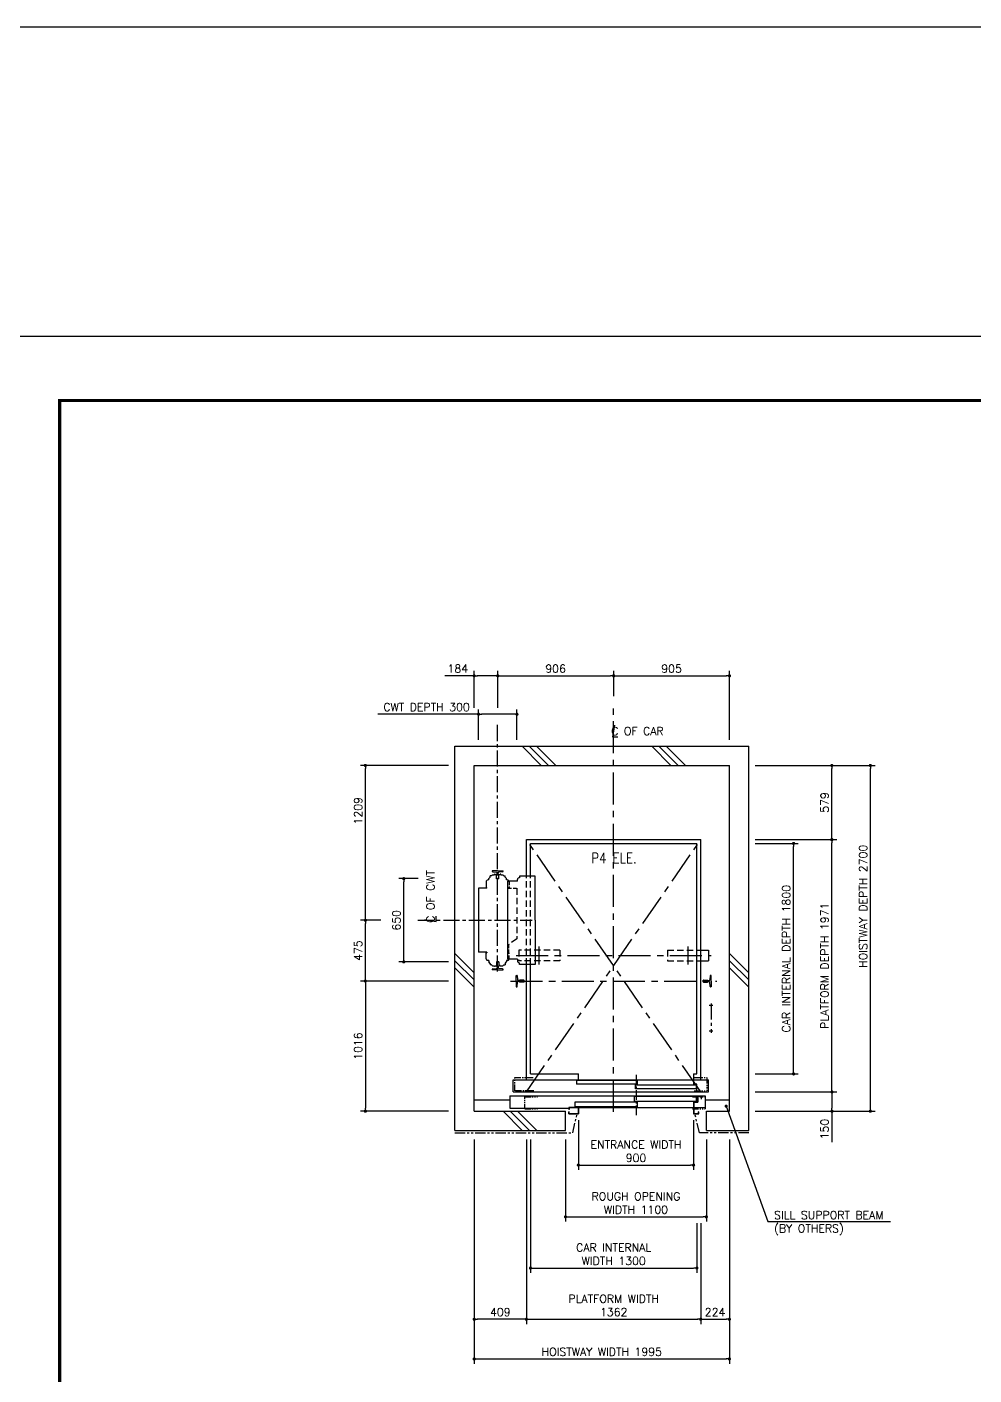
# Model space of a CAD drawing. Header units: millimetres. Extents: x -106996 to 276536, y -21995 to 37993.
# Drawn here: x 244 to 7643, y 6890 to 17417 of the extents above; entities that cross this region are included whole.
import ezdxf

# ---------------------------------------------------------------- set-up
doc = ezdxf.new("R2010")
doc.units = ezdxf.units.MM
doc.header["$LTSCALE"] = 100
for name, pattern in [('CENTERX2', [4, 2.5, -0.5, 0.5, -0.5]), ('DASHED', [0.75, 0.5, -0.25]), ('PHANTOM2', [31.75, 15.875, -3.175, 3.175, -3.175, 3.175, -3.175])]:
    doc.linetypes.add(name, pattern=pattern)
doc.layers.get('0').update_dxf_attribs({"color": 3})
for name, color, linetype in [('BUILDING', 3, 'Continuous'), ('CAR', 6, 'Continuous'), ('CENTER-LINE', 7, 'CENTERX2'), ('CWT', 1, 'Continuous'), ('DIM', 2, 'Continuous'), ('DOOR', 7, 'Continuous'), ('FRAME', 5, 'Continuous'), ('OTHERS', 4, 'Continuous'), ('TEXT', 7, 'Continuous'), ('W-DASHED-LINE', 111, 'PHANTOM2')]:
    doc.layers.add(name, color=color, linetype=linetype)
doc.styles.add('F1', font='romant.shx', dxfattribs={"width": 0.85})
doc.styles.get("Standard").update_dxf_attribs({"font": 'romans.shx', "bigfont": 'bigfont.shx'})
doc.dimstyles.new('1-50IN', dxfattribs={"dimscale": 25, "dimtxt": 2.5, "dimasz": 1, "dimexe": 1.5, "dimexo": 2, "dimgap": 1, "dimtad": 3, "dimdsep": 46, "dimtxsty": 'Standard', "dimblk1": 'DOT', "dimblk2": 'DOT', "dimsah": 1, "dimcen": 0.09, "dimclrd": 256, "dimclre": 256, "dimclrt": 256, "dimadec": 0, "dimazin": 0, "dimtfac": 1, "dimtmove": 0, "dimatfit": 3, "dimldrblk": 'DOT', "dimfxl": 0, "dimtolj": 1, "dimtzin": 0, "dimarcsym": 0})

# ---------------------------------------------------------------- blocks, each defined once
blk = doc.blocks.new('DOOR_2S_JJ900W')
at = {"layer": 'CAR'}
for p, q in [((-900, -45), (-900, 0)), ((0, 0), (0, -45))]:
    blk.add_line(p, q, dxfattribs=at)
at = {"layer": 'CENTER-LINE', "ltscale": 0.3}
blk.add_line((-450, -7), (-450, -324), dxfattribs=at)
at = {"layer": 'DOOR'}
for p, q in [((-1410, -45), (115, -45)), ((-1410, -141), (-1410, -45)), ((-915, -49), (-440, -49)), ((-915, -49), (-915, -81)), ((-915, -49), (-915, -81)), ((-440, -81), (-915, -81)), ((-455, -85), (20, -85)), ((-455, -117), (-455, -85)), ((-440, -49), (-440, -81)), ((0, -45), (0, -81)), ((25, -81), (0, -81)), ((20, -85), (20, -117)), ((25, -141), (25, -81)), ((115, -141), (115, -45)), ((-1435, -171), (-1435, -267)), ((-1435, -171), (90, -171)), ((-1410, -141), (115, -141)), ((-465, -174), (-465, -214)), ((-465, -174), (20, -174)), ((20, -117), (-455, -117)), ((20, -174), (20, -214)), ((90, -171), (90, -262)), ((-1435, -267), (-975, -267)), ((-925, -218), (-440, -218)), ((-925, -258), (-925, -218)), ((-440, -258), (-925, -258)), ((-900, -262), (60, -262)), ((-900, -262), (90, -262)), ((20, -214), (-465, -214)), ((-440, -218), (-440, -258))]:
    blk.add_line(p, q, dxfattribs=at)
at = {"layer": 'OTHERS'}
for p, q in [((30, -171), (30, -218)), ((30, -171), (60, -171)), ((32, -173), (32, -220)), ((32, -173), (58, -173)), ((58, -173), (58, -196)), ((58, -196), (60, -196)), ((60, -171), (60, -196)), ((-975, -262), (-975, -277)), ((-900, -262), (-975, -262)), ((-975, -262), (-900, -262)), ((-973, -277), (-975, -277)), ((-975, -312), (-975, -297)), ((-973, -297), (-975, -297)), ((-975, -312), (-900, -312)), ((-975, -312), (-900, -312)), ((-973, -264), (-973, -277)), ((-902, -264), (-973, -264)), ((-973, -310), (-973, -297)), ((-973, -310), (-902, -310)), ((-902, -264), (-902, -310)), ((-900, -262), (-900, -312)), ((0, -218), (30, -218)), ((0, -218), (0, -312)), ((0, -312), (40, -312)), ((2, -220), (32, -220)), ((2, -220), (2, -310)), ((2, -310), (38, -310)), ((38, -310), (38, -297)), ((40, -297), (38, -297)), ((40, -312), (40, -297)), ((40, -312), (40, -310))]:
    blk.add_line(p, q, dxfattribs=at)
at = {"layer": 'W-DASHED-LINE', "ltscale": 0.03}
for p, q in [((-1397, -28), (-1249, -28)), ((-1397, -131), (-1397, -28)), ((5, -28), (102, -28)), ((102, -28), (102, -131)), ((-1249, -131), (-1397, -131)), ((-1320, -178), (-1219, -178)), ((-10, -178), (90, -178)), ((5, -131), (102, -131)), ((-1320, -273), (-1219, -273)), ((-10, -273), (90, -273))]:
    blk.add_line(p, q, dxfattribs=at)
at = {"layer": 'W-DASHED-LINE', "ltscale": 0.025}
for p, q in [((-1320, -273), (-1320, -178)), ((90, -178), (90, -273))]:
    blk.add_line(p, q, dxfattribs=at)
blk = doc.blocks.new('RAIL2')
at = {"layer": 'OTHERS'}
for p, q in [((-62, 0), (-62, 44)), ((-62, 44), (-56, 44)), ((-62, 0), (-62, -44)), ((-54, 43), (-51, 9)), ((-37, 4), (-46, 4)), ((-33, 8), (-37, 4)), ((-1, 8), (-33, 8)), ((-1, 8), (0, 7)), ((0, 0), (0, 7)), ((0, 0), (0, -7)), ((-62, -44), (-56, -44)), ((-54, -43), (-51, -9)), ((-37, -4), (-46, -4)), ((-33, -8), (-37, -4)), ((-1, -8), (-33, -8)), ((-1, -8), (0, -7))]:
    blk.add_line(p, q, dxfattribs=at)
for centre, radius, start, end in [((-56, 42), 2, 4.5177, 90), ((-46, 9), 5, 184.5177, 270), ((-56, -42), 2, 270, 355.4823), ((-46, -9), 5, 90, 175.4823)]:
    blk.add_arc(centre, radius, start, end, dxfattribs=at)
blk = doc.blocks.new('GOV')
at = {"layer": 'OTHERS', "linetype": 'CENTERX2', "ltscale": 0.5}
for p, q in [((15, 0), (-15, 0)), ((0, 15), (0, -215)), ((15, -200), (-15, -200))]:
    blk.add_line(p, q, dxfattribs=at)
for centre in [(0, 0), (0, -200)]:
    blk.add_circle(centre, 3, dxfattribs=at)
blk = doc.blocks.new('RS_L')
at = {"layer": 'OTHERS', "linetype": 'DASHED'}
for p, q in [((-160, 41.5), (-160, -41.5)), ((160, 41.5), (-160, 41.5)), ((160, 41.5), (160, -41.5)), ((160, -41.5), (-160, -41.5))]:
    blk.add_line(p, q, dxfattribs=at)
blk = doc.blocks.new('RS_R')
at = {"layer": 'OTHERS', "linetype": 'DASHED'}
for p, q in [((-160, 41.5), (-160, -41.5)), ((-160, 41.5), (100, 41.5)), ((-160, -41.5), (100, -41.5))]:
    blk.add_line(p, q, dxfattribs=at)
at = {"layer": 'OTHERS'}
for p, q in [((100, 41.5), (160, 41.5)), ((160, 41.5), (160, -41.5)), ((100, -41.5), (160, -41.5))]:
    blk.add_line(p, q, dxfattribs=at)
blk = doc.blocks.new('CWT_A03')
at = {"layer": 'CWT'}
for p, q in [((-58, 337), (-70, 325)), ((-70, 315), (-70, 325)), ((-47, 348), (-58, 348)), ((-58, 337), (-58, 348)), ((-40, 355), (-47, 348)), ((-40, 355), (-25, 355)), ((-25, 355), (-25, 360)), ((-19, 360), (-25, 360)), ((-19, 357), (-19, 360)), ((-19, 357), (-8, 357)), ((-8, 324), (-8, 357)), ((8, 324), (-8, 324)), ((8, 324), (8, 354)), ((15, 354), (8, 354)), ((19, 354), (15, 354)), ((19, 354), (19, 359)), ((25, 359), (19, 359)), ((25, 355), (25, 359)), ((25, 355), (40, 355)), ((40, 355), (47, 348)), ((47, 348), (58, 348)), ((58, 337), (58, 348)), ((58, 337), (70, 325)), ((70, 315), (70, 325)), ((-90, 300), (-90, 255)), ((-90, 255), (-84, 255)), ((-84, 250), (-90, 250)), ((-84, 250), (-84, 255)), ((-70, 315), (-75, 315)), ((75, 315), (70, 315)), ((-84, -250), (-90, -250)), ((-90, -255), (-84, -255)), ((-90, -300), (-90, -255)), ((-84, -250), (-84, -255)), ((-70, -315), (-75, -315)), ((-70, -315), (-70, -325)), ((75, -315), (70, -315)), ((70, -315), (70, -325)), ((-58, -337), (-70, -325)), ((-58, -337), (-58, -348)), ((-47, -348), (-58, -348)), ((-40, -355), (-47, -348)), ((-40, -355), (-25, -355)), ((-25, -355), (-25, -360)), ((-19, -360), (-25, -360)), ((-19, -357), (-19, -360)), ((-19, -357), (-8, -357)), ((-8, -324), (-8, -357)), ((8, -324), (-8, -324)), ((8, -324), (8, -354)), ((15, -354), (8, -354)), ((19, -354), (15, -354)), ((19, -354), (19, -359)), ((25, -359), (19, -359)), ((25, -355), (40, -355)), ((25, -355), (25, -359)), ((40, -355), (47, -348)), ((47, -348), (58, -348)), ((58, -337), (70, -325)), ((58, -337), (58, -348))]:
    blk.add_line(p, q, dxfattribs=at)
at = {"layer": 'CWT', "ltscale": 2}
for p, q in [((-150, 250), (-150, -250)), ((-84, 250), (-150, 250)), ((-84, -250), (-150, -250))]:
    blk.add_line(p, q, dxfattribs=at)
at = {"layer": 'CWT', "linetype": 'DASHED', "ltscale": 0.5}
for p, q in [((84, 255), (90, 255)), ((84, 255), (84, 250)), ((84, 250), (150, 250)), ((90, 300), (90, 255)), ((84, -192), (84, -255)), ((84, -255), (90, -255)), ((90, -300), (90, -255))]:
    blk.add_line(p, q, dxfattribs=at)
at = {"layer": 'CWT', "linetype": 'DASHED'}
for p, q in [((150, 250), (150, -145)), ((150, -145), (84, -192))]:
    blk.add_line(p, q, dxfattribs=at)
at = {"layer": 'CWT'}
for centre, start, end in [((-75, 300), 90, 180), ((75, 300), 0, 90), ((-75, -300), 180, 199.4712), ((-75, -300), 199.4712, 270), ((75, -300), 270, 340.5288), ((75, -300), 340.5288, 0)]:
    blk.add_arc(centre, 15, start, end, dxfattribs=at)
at = {"layer": 'OTHERS'}
for p, q in [((0, 387), (-44, 387)), ((-44, 387), (-44, 386)), ((-37, 379), (-9, 376)), ((-8, 358), (-4, 362)), ((-8, 326), (-8, 358)), ((-8, 326), (-7, 325)), ((0, 325), (-7, 325)), ((-4, 362), (-4, 371)), ((0, 387), (44, 387)), ((0, 325), (7, 325)), ((4, 362), (4, 371)), ((8, 358), (4, 362)), ((8, 326), (7, 325)), ((8, 326), (8, 358)), ((37, 379), (9, 376)), ((44, 387), (44, 386)), ((-44, -387), (-44, -386)), ((0, -387), (-44, -387)), ((-37, -379), (-9, -376)), ((-8, -326), (-7, -325)), ((-8, -326), (-8, -358)), ((-8, -358), (-4, -362)), ((0, -325), (-7, -325)), ((-4, -362), (-4, -371)), ((0, -325), (7, -325)), ((0, -387), (44, -387)), ((8, -358), (4, -362)), ((4, -362), (4, -371)), ((8, -326), (7, -325)), ((8, -326), (8, -358)), ((37, -379), (9, -376)), ((44, -387), (44, -386))]:
    blk.add_line(p, q, dxfattribs=at)
for centre, radius, start, end in [((-36, 386), 8, 180, 265.4823), ((-9, 371), 5, 0, 85.4823), ((9, 371), 5, 94.5177, 180), ((36, 386), 8, 274.5177, 0), ((-36, -386), 8, 94.5177, 180), ((-9, -371), 5, 274.5177, 0), ((9, -371), 5, 180, 265.4823), ((36, -386), 8, 0, 85.4823)]:
    blk.add_arc(centre, radius, start, end, dxfattribs=at)
blk = doc.blocks.new('CWT_OUT_B')
at = {"layer": 'CWT', "color": 2, "linetype": 'Continuous'}
for p, q in [((155, 305), (155, 317.5)), ((292.7, 345), (170, 345)), ((170, 345), (170, 332.5)), ((292.7, 0), (292.7, 345)), ((76, 305), (76, -305)), ((155, 305), (76, 305)), ((292.7, 0), (292.7, -345)), ((155, -305), (76, -305)), ((155, -305), (155, -317.5)), ((170, -345), (170, -332.5)), ((292.7, -345), (170, -345))]:
    blk.add_line(p, q, dxfattribs=at)
for centre, start, end in [((170, 317.5), 90, 180), ((170, -317.5), 180, 270)]:
    blk.add_arc(centre, 15, start, end, dxfattribs=at)
blk = doc.blocks.new('CL_CAR')
at = {"layer": 'DIM'}
for p, q in [((8, 89), (-8, 0)), ((-8, 0), (32, 0))]:
    blk.add_line(p, q, dxfattribs=at)
at = {"layer": 'DIM', "insert": (-19, 13), "char_height": 62.5, "attachment_point": 7}
blk.add_mtext('C OF CAR', dxfattribs=at)
blk = doc.blocks.new('CL_CWT')
at = {"layer": 'DIM'}
for p, q in [((-89, 7), (0, -9)), ((0, -9), (0, 31))]:
    blk.add_line(p, q, dxfattribs=at)
at = {"layer": 'DIM', "insert": (-13, -20), "char_height": 62.5, "attachment_point": 7, "rotation": 90}
blk.add_mtext('C OF CWT', dxfattribs=at)
blk = doc.blocks.new('_DOT')
at = {"color": 0, "linetype": 'ByBlock'}
blk.add_line((-0.5, 0), (-1, 0), dxfattribs=at)
at = {"color": 0, "linetype": 'ByBlock', "const_width": 0.5}
blk.add_lwpolyline([(-0.25, 0, 1), (0.25, 0, 1)], format="xyb", close=True, dxfattribs=at)
blk = doc.blocks.new('*D625')
at = {"layer": 'DEFPOINTS', "color": 0, "transparency": 16777216}
for p in [(4552, 8929), (5452, 8929), (5452, 8529)]:
    blk.add_point(p, dxfattribs=at)
at = {"layer": 'DIM', "lineweight": -2, "transparency": 16777216}
for p, q in [((4552, 8879), (4552, 8492)), ((5452, 8879), (5452, 8492)), ((4578, 8529), (5428, 8529))]:
    blk.add_line(p, q, dxfattribs=at)
at = {"layer": 'DIM', "lineweight": -2, "transparency": 16777216, "xscale": 25, "yscale": 25, "zscale": 25, "rotation": 180}
blk.add_blockref('_DOT', (4552, 8529), dxfattribs=at)
at = {"layer": 'DIM', "lineweight": -2, "transparency": 16777216, "xscale": 25, "yscale": 25, "zscale": 25}
blk.add_blockref('_DOT', (5452, 8529), dxfattribs=at)
at = {"layer": 'DIM', "transparency": 16777216, "insert": (5002, 8637), "char_height": 62.5, "attachment_point": 5}
blk.add_mtext('\\A1;ENTRANCE WIDTH\\P900', dxfattribs=at)
blk = doc.blocks.new('*D626')
at = {"layer": 'DEFPOINTS', "color": 0, "transparency": 16777216}
for p in [(4452, 8780), (5552, 8780), (5552, 8125)]:
    blk.add_point(p, dxfattribs=at)
at = {"layer": 'DIM', "lineweight": -2, "transparency": 16777216}
for p, q in [((4452, 8730), (4452, 8088)), ((5552, 8730), (5552, 8088)), ((4478, 8125), (5528, 8125))]:
    blk.add_line(p, q, dxfattribs=at)
at = {"layer": 'DIM', "lineweight": -2, "transparency": 16777216, "xscale": 25, "yscale": 25, "zscale": 25, "rotation": 180}
blk.add_blockref('_DOT', (4452, 8125), dxfattribs=at)
at = {"layer": 'DIM', "lineweight": -2, "transparency": 16777216, "xscale": 25, "yscale": 25, "zscale": 25}
blk.add_blockref('_DOT', (5552, 8125), dxfattribs=at)
at = {"layer": 'DIM', "transparency": 16777216, "insert": (5002, 8233), "char_height": 62.5, "attachment_point": 5}
blk.add_mtext('\\A1;ROUGH OPENING\\PWIDTH 1100', dxfattribs=at)
blk = doc.blocks.new('*D627')
at = {"layer": 'DEFPOINTS', "color": 0, "transparency": 16777216}
for p in [(4178, 8780), (5478, 8125), (5478, 7725)]:
    blk.add_point(p, dxfattribs=at)
at = {"layer": 'DIM', "lineweight": -2, "transparency": 16777216}
for p, q in [((4178, 8730), (4178, 7688)), ((5478, 8075), (5478, 7688)), ((4202, 7725), (5452, 7725))]:
    blk.add_line(p, q, dxfattribs=at)
at = {"layer": 'DIM', "lineweight": -2, "transparency": 16777216, "xscale": 25, "yscale": 25, "zscale": 25, "rotation": 180}
blk.add_blockref('_DOT', (4178, 7725), dxfattribs=at)
at = {"layer": 'DIM', "lineweight": -2, "transparency": 16777216, "xscale": 25, "yscale": 25, "zscale": 25}
blk.add_blockref('_DOT', (5478, 7725), dxfattribs=at)
at = {"layer": 'DIM', "transparency": 16777216, "insert": (4828, 7833), "char_height": 62.5, "attachment_point": 5}
blk.add_mtext('\\A1;CAR INTERNAL\\PWIDTH 1300', dxfattribs=at)
blk = doc.blocks.new('*D628')
at = {"layer": 'DEFPOINTS', "color": 0, "transparency": 16777216}
for p in [(4146, 8780), (5508, 8125), (5508, 7325)]:
    blk.add_point(p, dxfattribs=at)
at = {"layer": 'DIM', "lineweight": -2, "transparency": 16777216}
for p, q in [((4146, 8730), (4146, 7288)), ((5508, 8075), (5508, 7288)), ((4172, 7325), (5484, 7325))]:
    blk.add_line(p, q, dxfattribs=at)
at = {"layer": 'DIM', "lineweight": -2, "transparency": 16777216, "xscale": 25, "yscale": 25, "zscale": 25, "rotation": 180}
blk.add_blockref('_DOT', (4146, 7325), dxfattribs=at)
at = {"layer": 'DIM', "lineweight": -2, "transparency": 16777216, "xscale": 25, "yscale": 25, "zscale": 25}
blk.add_blockref('_DOT', (5508, 7325), dxfattribs=at)
at = {"layer": 'DIM', "transparency": 16777216, "insert": (4828, 7433), "char_height": 62.5, "attachment_point": 5}
blk.add_mtext('\\A1;PLATFORM WIDTH\\P1362', dxfattribs=at)
blk = doc.blocks.new('*D629')
at = {"layer": 'DEFPOINTS', "color": 0, "transparency": 16777216}
for p in [(3738, 8780), (5732, 8780), (5732, 7015)]:
    blk.add_point(p, dxfattribs=at)
at = {"layer": 'DIM', "lineweight": -2, "transparency": 16777216}
for p, q in [((3738, 8730), (3738, 6978)), ((5732, 8730), (5732, 6978)), ((3762, 7015), (5708, 7015))]:
    blk.add_line(p, q, dxfattribs=at)
at = {"layer": 'DIM', "lineweight": -2, "transparency": 16777216, "xscale": 25, "yscale": 25, "zscale": 25, "rotation": 180}
blk.add_blockref('_DOT', (3738, 7015), dxfattribs=at)
at = {"layer": 'DIM', "lineweight": -2, "transparency": 16777216, "xscale": 25, "yscale": 25, "zscale": 25}
blk.add_blockref('_DOT', (5732, 7015), dxfattribs=at)
at = {"layer": 'DIM', "transparency": 16777216, "insert": (4735, 7071), "char_height": 62.5, "attachment_point": 5}
blk.add_mtext('\\A1;HOISTWAY WIDTH 1995', dxfattribs=at)
blk = doc.blocks.new('*D630')
at = {"layer": 'DEFPOINTS', "color": 0, "transparency": 16777216}
for p in [(3738, 8780), (4146, 8780), (3738, 7325)]:
    blk.add_point(p, dxfattribs=at)
at = {"layer": 'DIM', "lineweight": -2, "transparency": 16777216}
for p, q in [((3738, 8730), (3738, 7288)), ((4146, 8730), (4146, 7288)), ((4122, 7325), (3762, 7325))]:
    blk.add_line(p, q, dxfattribs=at)
at = {"layer": 'DIM', "lineweight": -2, "transparency": 16777216, "xscale": 25, "yscale": 25, "zscale": 25, "rotation": 180}
blk.add_blockref('_DOT', (3738, 7325), dxfattribs=at)
at = {"layer": 'DIM', "lineweight": -2, "transparency": 16777216, "xscale": 25, "yscale": 25, "zscale": 25}
blk.add_blockref('_DOT', (4146, 7325), dxfattribs=at)
at = {"layer": 'DIM', "transparency": 16777216, "insert": (3942, 7381), "char_height": 62.5, "attachment_point": 5}
blk.add_mtext('\\A1;409', dxfattribs=at)
blk = doc.blocks.new('*D631')
at = {"layer": 'DEFPOINTS', "color": 0, "transparency": 16777216}
for p in [(5732, 8780), (5508, 8125), (5732, 7325)]:
    blk.add_point(p, dxfattribs=at)
at = {"layer": 'DIM', "lineweight": -2, "transparency": 16777216}
for p, q in [((5732, 8730), (5732, 7288)), ((5508, 8075), (5508, 7288)), ((5534, 7325), (5708, 7325))]:
    blk.add_line(p, q, dxfattribs=at)
at = {"layer": 'DIM', "lineweight": -2, "transparency": 16777216, "xscale": 25, "yscale": 25, "zscale": 25, "rotation": 180}
blk.add_blockref('_DOT', (5508, 7325), dxfattribs=at)
at = {"layer": 'DIM', "lineweight": -2, "transparency": 16777216, "xscale": 25, "yscale": 25, "zscale": 25}
blk.add_blockref('_DOT', (5732, 7325), dxfattribs=at)
at = {"layer": 'DIM', "transparency": 16777216, "insert": (5620, 7381), "char_height": 62.5, "attachment_point": 5}
blk.add_mtext('\\A1;224', dxfattribs=at)
blk = doc.blocks.new('*D632')
at = {"layer": 'DEFPOINTS', "color": 0, "transparency": 16777216}
for p in [(3588, 9966), (2888, 8950), (3588, 8950)]:
    blk.add_point(p, dxfattribs=at)
at = {"layer": 'DIM', "lineweight": -2, "transparency": 16777216}
for p, q in [((3538, 9966), (2850, 9966)), ((2888, 9941), (2888, 8975)), ((3538, 8950), (2850, 8950))]:
    blk.add_line(p, q, dxfattribs=at)
at = {"layer": 'DIM', "lineweight": -2, "transparency": 16777216, "xscale": 25, "yscale": 25, "zscale": 25}
for p, rotation in [((2888, 9966), 90), ((2888, 8950), 270)]:
    blk.add_blockref('_DOT', p, dxfattribs=dict(at, rotation=rotation))
at = {"layer": 'DIM', "transparency": 16777216, "insert": (2831, 9458), "char_height": 62.5, "attachment_point": 5, "rotation": 90}
blk.add_mtext('\\A1;1016', dxfattribs=at)
blk = doc.blocks.new('*D633')
at = {"layer": 'DEFPOINTS', "color": 0, "transparency": 16777216}
for p in [(2888, 10441), (3058, 10441), (3588, 9966)]:
    blk.add_point(p, dxfattribs=at)
at = {"layer": 'DIM', "lineweight": -2, "transparency": 16777216}
for p, q in [((3008, 10441), (2850, 10441)), ((2888, 9991), (2888, 10416)), ((3538, 9966), (2850, 9966))]:
    blk.add_line(p, q, dxfattribs=at)
at = {"layer": 'DIM', "lineweight": -2, "transparency": 16777216, "xscale": 25, "yscale": 25, "zscale": 25}
for p, rotation in [((2888, 10441), 90), ((2888, 9966), 270)]:
    blk.add_blockref('_DOT', p, dxfattribs=dict(at, rotation=rotation))
at = {"layer": 'DIM', "transparency": 16777216, "insert": (2831, 10204), "char_height": 62.5, "attachment_point": 5, "rotation": 90}
blk.add_mtext('\\A1;475', dxfattribs=at)
blk = doc.blocks.new('*D634')
at = {"layer": 'DEFPOINTS', "color": 0, "transparency": 16777216}
for p in [(2888, 11650), (3588, 11650), (3058, 10441)]:
    blk.add_point(p, dxfattribs=at)
at = {"layer": 'DIM', "lineweight": -2, "transparency": 16777216}
for p, q in [((3538, 11650), (2850, 11650)), ((2888, 10466), (2888, 11625)), ((3008, 10441), (2850, 10441))]:
    blk.add_line(p, q, dxfattribs=at)
at = {"layer": 'DIM', "lineweight": -2, "transparency": 16777216, "xscale": 25, "yscale": 25, "zscale": 25}
for p, rotation in [((2888, 11650), 90), ((2888, 10441), 270)]:
    blk.add_blockref('_DOT', p, dxfattribs=dict(at, rotation=rotation))
at = {"layer": 'DIM', "transparency": 16777216, "insert": (2831, 11296), "char_height": 62.5, "attachment_point": 5, "rotation": 90}
blk.add_mtext('\\A1;1209', dxfattribs=at)
blk = doc.blocks.new('*D635')
at = {"layer": 'DEFPOINTS', "color": 0, "transparency": 16777216}
for p in [(3188, 10766), (3350, 10766), (3588, 10116)]:
    blk.add_point(p, dxfattribs=at)
at = {"layer": 'DIM', "lineweight": -2, "transparency": 16777216}
for p, q in [((3300, 10766), (3150, 10766)), ((3188, 10141), (3188, 10741)), ((3538, 10116), (3150, 10116))]:
    blk.add_line(p, q, dxfattribs=at)
at = {"layer": 'DIM', "lineweight": -2, "transparency": 16777216, "xscale": 25, "yscale": 25, "zscale": 25}
for p, rotation in [((3188, 10766), 90), ((3188, 10116), 270)]:
    blk.add_blockref('_DOT', p, dxfattribs=dict(at, rotation=rotation))
at = {"layer": 'DIM', "transparency": 16777216, "insert": (3131, 10441), "char_height": 62.5, "attachment_point": 5, "rotation": 90}
blk.add_mtext('\\A1;650', dxfattribs=at)
blk = doc.blocks.new('*D636')
at = {"layer": 'DEFPOINTS', "color": 0, "transparency": 16777216}
for p in [(3738, 12350), (3738, 12050), (3922, 12050)]:
    blk.add_point(p, dxfattribs=at)
at = {"layer": 'DIM', "lineweight": -2, "transparency": 16777216}
for p, q in [((3738, 12350), (3508, 12350)), ((3738, 12100), (3738, 12388)), ((3896, 12350), (3762, 12350)), ((3922, 12100), (3922, 12388))]:
    blk.add_line(p, q, dxfattribs=at)
at = {"layer": 'DIM', "lineweight": -2, "transparency": 16777216, "xscale": 25, "yscale": 25, "zscale": 25, "rotation": 180}
blk.add_blockref('_DOT', (3738, 12350), dxfattribs=at)
at = {"layer": 'DIM', "lineweight": -2, "transparency": 16777216, "xscale": 25, "yscale": 25, "zscale": 25}
blk.add_blockref('_DOT', (3922, 12350), dxfattribs=at)
at = {"layer": 'DIM', "transparency": 16777216, "insert": (3610, 12406), "char_height": 62.5, "attachment_point": 5}
blk.add_mtext('\\A1;184', dxfattribs=at)
blk = doc.blocks.new('*D637')
at = {"layer": 'DEFPOINTS', "color": 0, "transparency": 16777216}
for p in [(4828, 12350), (4828, 12140), (3922, 12050)]:
    blk.add_point(p, dxfattribs=at)
at = {"layer": 'DIM', "lineweight": -2, "transparency": 16777216}
for p, q in [((3922, 12100), (3922, 12388)), ((3946, 12350), (4802, 12350)), ((4828, 12190), (4828, 12388))]:
    blk.add_line(p, q, dxfattribs=at)
at = {"layer": 'DIM', "lineweight": -2, "transparency": 16777216, "xscale": 25, "yscale": 25, "zscale": 25, "rotation": 180}
blk.add_blockref('_DOT', (3922, 12350), dxfattribs=at)
at = {"layer": 'DIM', "lineweight": -2, "transparency": 16777216, "xscale": 25, "yscale": 25, "zscale": 25}
blk.add_blockref('_DOT', (4828, 12350), dxfattribs=at)
at = {"layer": 'DIM', "transparency": 16777216, "insert": (4374, 12406), "char_height": 62.5, "attachment_point": 5}
blk.add_mtext('\\A1;906', dxfattribs=at)
blk = doc.blocks.new('*D638')
at = {"layer": 'DEFPOINTS', "color": 0, "transparency": 16777216}
for p in [(5732, 12350), (4828, 12140), (5732, 11800)]:
    blk.add_point(p, dxfattribs=at)
at = {"layer": 'DIM', "lineweight": -2, "transparency": 16777216}
for p, q in [((4828, 12190), (4828, 12388)), ((4852, 12350), (5708, 12350)), ((5732, 11850), (5732, 12388))]:
    blk.add_line(p, q, dxfattribs=at)
at = {"layer": 'DIM', "lineweight": -2, "transparency": 16777216, "xscale": 25, "yscale": 25, "zscale": 25, "rotation": 180}
blk.add_blockref('_DOT', (4828, 12350), dxfattribs=at)
at = {"layer": 'DIM', "lineweight": -2, "transparency": 16777216, "xscale": 25, "yscale": 25, "zscale": 25}
blk.add_blockref('_DOT', (5732, 12350), dxfattribs=at)
at = {"layer": 'DIM', "transparency": 16777216, "insert": (5280, 12406), "char_height": 62.5, "attachment_point": 5}
blk.add_mtext('\\A1;905', dxfattribs=at)
blk = doc.blocks.new('*D639')
at = {"layer": 'DEFPOINTS', "color": 0, "transparency": 16777216}
for p in [(3772, 12050), (3772, 11800), (4072, 11800)]:
    blk.add_point(p, dxfattribs=at)
at = {"layer": 'DIM', "lineweight": -2, "transparency": 16777216}
for p, q in [((3772, 12050), (2985, 12050)), ((3772, 11850), (3772, 12088)), ((4046, 12050), (3796, 12050)), ((4072, 11850), (4072, 12088))]:
    blk.add_line(p, q, dxfattribs=at)
at = {"layer": 'DIM', "lineweight": -2, "transparency": 16777216, "xscale": 25, "yscale": 25, "zscale": 25, "rotation": 180}
blk.add_blockref('_DOT', (3772, 12050), dxfattribs=at)
at = {"layer": 'DIM', "lineweight": -2, "transparency": 16777216, "xscale": 25, "yscale": 25, "zscale": 25}
blk.add_blockref('_DOT', (4072, 12050), dxfattribs=at)
at = {"layer": 'DIM', "transparency": 16777216, "insert": (3366, 12106), "char_height": 62.5, "attachment_point": 5}
blk.add_mtext('\\A1;CWT DEPTH 300', dxfattribs=at)
blk = doc.blocks.new('*D640')
at = {"layer": 'DEFPOINTS', "color": 0, "transparency": 16777216}
for p in [(5882, 11041), (6233, 11041), (5882, 9241)]:
    blk.add_point(p, dxfattribs=at)
at = {"layer": 'DIM', "lineweight": -2, "transparency": 16777216}
for p, q in [((5932, 11041), (6270, 11041)), ((6233, 9266), (6233, 11016)), ((5932, 9241), (6270, 9241))]:
    blk.add_line(p, q, dxfattribs=at)
at = {"layer": 'DIM', "lineweight": -2, "transparency": 16777216, "xscale": 25, "yscale": 25, "zscale": 25}
for p, rotation in [((6233, 11041), 90), ((6233, 9241), 270)]:
    blk.add_blockref('_DOT', p, dxfattribs=dict(at, rotation=rotation))
at = {"layer": 'DIM', "transparency": 16777216, "insert": (6176, 10141), "char_height": 62.5, "attachment_point": 5, "rotation": 90}
blk.add_mtext('\\A1;CAR INTERNAL DEPTH 1800', dxfattribs=at)
blk = doc.blocks.new('*D641')
at = {"layer": 'DEFPOINTS', "color": 0, "transparency": 16777216}
for p in [(5882, 11071), (6533, 11071), (5882, 9100)]:
    blk.add_point(p, dxfattribs=at)
at = {"layer": 'DIM', "lineweight": -2, "transparency": 16777216}
for p, q in [((5932, 11071), (6570, 11071)), ((6533, 9125), (6533, 11046)), ((5932, 9100), (6570, 9100))]:
    blk.add_line(p, q, dxfattribs=at)
at = {"layer": 'DIM', "lineweight": -2, "transparency": 16777216, "xscale": 25, "yscale": 25, "zscale": 25}
for p, rotation in [((6533, 11071), 90), ((6533, 9100), 270)]:
    blk.add_blockref('_DOT', p, dxfattribs=dict(at, rotation=rotation))
at = {"layer": 'DIM', "transparency": 16777216, "insert": (6476, 10086), "char_height": 62.5, "attachment_point": 5, "rotation": 90}
blk.add_mtext('\\A1;PLATFORM DEPTH 1971', dxfattribs=at)
blk = doc.blocks.new('*D642')
at = {"layer": 'DEFPOINTS', "color": 0, "transparency": 16777216}
for p in [(5882, 11650), (6833, 11650), (5882, 8950)]:
    blk.add_point(p, dxfattribs=at)
at = {"layer": 'DIM', "lineweight": -2, "transparency": 16777216}
for p, q in [((5932, 11650), (6870, 11650)), ((6833, 8975), (6833, 11625)), ((5932, 8950), (6870, 8950))]:
    blk.add_line(p, q, dxfattribs=at)
at = {"layer": 'DIM', "lineweight": -2, "transparency": 16777216, "xscale": 25, "yscale": 25, "zscale": 25}
for p, rotation in [((6833, 11650), 90), ((6833, 8950), 270)]:
    blk.add_blockref('_DOT', p, dxfattribs=dict(at, rotation=rotation))
at = {"layer": 'DIM', "transparency": 16777216, "insert": (6776, 10550), "char_height": 62.5, "attachment_point": 5, "rotation": 90}
blk.add_mtext('\\A1;HOISTWAY DEPTH 2700', dxfattribs=at)
blk = doc.blocks.new('*D643')
at = {"layer": 'DEFPOINTS', "color": 0, "transparency": 16777216}
for p in [(5882, 9100), (5882, 8950), (6533, 8950)]:
    blk.add_point(p, dxfattribs=at)
at = {"layer": 'DIM', "lineweight": -2, "transparency": 16777216}
for p, q in [((5932, 9100), (6570, 9100)), ((6533, 9075), (6533, 8975)), ((5932, 8950), (6570, 8950)), ((6533, 8950), (6533, 8709))]:
    blk.add_line(p, q, dxfattribs=at)
at = {"layer": 'DIM', "lineweight": -2, "transparency": 16777216, "xscale": 25, "yscale": 25, "zscale": 25}
for p, rotation in [((6533, 9100), 90), ((6533, 8950), 270)]:
    blk.add_blockref('_DOT', p, dxfattribs=dict(at, rotation=rotation))
at = {"layer": 'DIM', "transparency": 16777216, "insert": (6476, 8810), "char_height": 62.5, "attachment_point": 5, "rotation": 90}
blk.add_mtext('\\A1;150', dxfattribs=at)
blk = doc.blocks.new('*D644')
at = {"layer": 'DEFPOINTS', "color": 0, "transparency": 16777216}
for p in [(5882, 11650), (6532, 11650), (5882, 11071)]:
    blk.add_point(p, dxfattribs=at)
at = {"layer": 'DIM', "lineweight": -2, "transparency": 16777216}
for p, q in [((5932, 11650), (6570, 11650)), ((6532, 11096), (6532, 11625)), ((5932, 11071), (6570, 11071))]:
    blk.add_line(p, q, dxfattribs=at)
at = {"layer": 'DIM', "lineweight": -2, "transparency": 16777216, "xscale": 25, "yscale": 25, "zscale": 25}
for p, rotation in [((6532, 11650), 90), ((6532, 11071), 270)]:
    blk.add_blockref('_DOT', p, dxfattribs=dict(at, rotation=rotation))
at = {"layer": 'DIM', "transparency": 16777216, "insert": (6476, 11361), "char_height": 62.5, "attachment_point": 5, "rotation": 90}
blk.add_mtext('\\A1;579', dxfattribs=at)

msp = doc.modelspace()

# ---------------------------------------------------------------- linework, layer by layer
at = {"color": 1}
msp.add_lwpolyline([(-96046.149708, 17417.2504019), (276536.0041229, 17417.2504019), (276536.0041229, -21995.3976347), (-96046.149708, -21995.3976347)], close=True, dxfattribs=at)
at = {"layer": 'BUILDING'}
for p, q in [((3587.5, 11800.0000094), (5882.5, 11800.0000094)), ((3587.5, 8800.0000094), (3587.5, 11800.0000094)), ((4262.18, 11650.0000094), (4112.18, 11800.0000094)), ((4318.75, 11650.0000094), (4168.75, 11800.0000094)), ((4375.32, 11650.0000094), (4225.32, 11800.0000094)), ((5274.68, 11650.0000094), (5124.68, 11800.0000094)), ((5331.25, 11650.0000094), (5181.25, 11800.0000094)), ((5387.82, 11650.0000094), (5237.82, 11800.0000094)), ((5882.5, 8800.0000094), (5882.5, 11800.0000094)), ((3737.5, 11650.0000094), (5732.5, 11650.0000094)), ((3737.5, 8950.0000094), (3737.5, 11650.0000094)), ((5732.5, 8950.0000094), (5732.5, 11650.0000094)), ((3587.5, 10181.5700094), (3737.5, 10031.5700094)), ((3587.5, 10125.0000094), (3737.5, 9975.0000094)), ((5732.5, 10181.5700094), (5882.5, 10031.5700094)), ((5732.5, 10125.0000094), (5882.5, 9975.0000094)), ((3587.5, 10068.4300094), (3737.5, 9918.4300094)), ((5732.5, 10068.4300094), (5882.5, 9918.4300094)), ((3737.5, 9040.0000094), (4017.5, 9040.0000094)), ((3737.5, 8950.0000094), (4452.5, 8950.0000094)), ((4113.43, 8800.0000094), (3963.43, 8950.0000094)), ((4170, 8800.0000094), (4020, 8950.0000094)), ((4226.57, 8800.0000094), (4076.57, 8950.0000094)), ((4452.5, 8800.0000094), (4452.5, 8950.0000094)), ((5542.5, 9040.0000094), (5732.5, 9040.0000094)), ((5552.5, 8950.0000094), (5732.5, 8950.0000094)), ((5552.5, 8800.0000094), (5552.5, 8950.0000094)), ((3587.5, 8800.0000094), (4452.5, 8800.0000094)), ((5552.5, 8800.0000094), (5882.5, 8800.0000094))]:
    msp.add_line(p, q, dxfattribs=at)
at = {"layer": 'CAR'}
for p, q in [((4146.5, 11071.0000094), (5508.5, 11071.0000094)), ((4146.5, 10786.0000094), (4146.5, 11071.0000094)), ((5508.5, 9196.0000094), (5508.5, 11071.0000094)), ((4177.5, 11041.0000094), (5477.5, 11041.0000094)), ((4177.5, 10786.0000094), (4177.5, 11041.0000094)), ((5477.5, 9241.0000094), (5477.5, 11041.0000094)), ((4146.5, 9196.0000094), (4146.5, 10096.0000094)), ((4177.5, 9241.0000094), (4177.5, 10096.0000094)), ((4177.5, 9241.0000094), (4552.5, 9241.0000094)), ((5452.5, 9241.0000094), (5477.5, 9241.0000094))]:
    msp.add_line(p, q, dxfattribs=at)
at = {"layer": 'CAR', "linetype": 'DASHED'}
for p, q in [((4146.5, 10096.0000094), (4146.5, 10786.0000094)), ((4177.5, 10096.0000094), (4177.5, 10786.0000094))]:
    msp.add_line(p, q, dxfattribs=at)
at = {"layer": 'CENTER-LINE'}
for p, q in [((4827.5, 8945.1828094), (4827.5, 12139.5000094)), ((4146.5, 9100.0000094), (5508.5, 11071.0000094)), ((5508.5, 9100.0000094), (4146.5, 11071.0000094)), ((4246.5, 10096.0000094), (4246.5, 10236.0000094)), ((5408.5, 10096.0000094), (5408.5, 10236.0000094)), ((4066.5, 10166.0000094), (5588.5, 10166.0000094)), ((4022.5, 9966.0000094), (5632.5, 9966.0000094))]:
    msp.add_line(p, q, dxfattribs=at)
at = {"layer": 'CENTER-LINE', "ltscale": 0.5}
for p, q in [((3921.5, 10041.0000094), (3921.5, 11986.8000094)), ((3297.5, 10441.0000094), (4191.5, 10441.0000094))]:
    msp.add_line(p, q, dxfattribs=at)
at = {"layer": 'DEFPOINTS'}
msp.add_lwpolyline([(0, 0.0000094), (21000, 0.0000094), (21000, 15000.0000094), (0, 15000.0000094)], close=True, dxfattribs=at)
at = {"layer": 'FRAME', "const_width": 25}
msp.add_lwpolyline([(500, 500.0000094), (20500, 500.0000094), (20500, 14500.0000094), (500, 14500.0000094)], close=True, dxfattribs=at)
at = {"layer": 'W-DASHED-LINE', "ltscale": 0.05}
for p, q in [((4507.5, 8780.0000094), (4542.5, 8929.0000094)), ((5497.5, 8780.0000094), (5462.5, 8929.0000094)), ((3587.5, 8780.0000094), (4507.5, 8780.0000094)), ((5882.5, 8780.0000094), (5497.5, 8780.0000094))]:
    msp.add_line(p, q, dxfattribs=at)

# ---------------------------------------------------------------- block references
at = {"layer": 'CWT'}
for name in ['CWT_A03', 'CWT_OUT_B']:
    msp.add_blockref(name, (3921.5, 10441.0000094), dxfattribs=at)
at = {"layer": 'DIM'}
for name, p in [('CL_CAR', (4827.5, 11874.5000094)), ('CL_CWT', (3441.1, 10441.0000094))]:
    msp.add_blockref(name, p, dxfattribs=at)
at = {"layer": 'DOOR'}
msp.add_blockref('DOOR_2S_JJ900W', (5452.5, 9241.0000094), dxfattribs=at)
at = {"layer": 'OTHERS'}
for name, p in [('RS_L', (4246.5, 10166.0000094)), ('RS_R', (5408.5, 10166.0000094)), ('RAIL2', (4127.5, 9966.0000094)), ('GOV', (5588.5, 9776.0000094))]:
    msp.add_blockref(name, p, dxfattribs=at)
at = {"layer": 'OTHERS', "rotation": 180}
msp.add_blockref('RAIL2', (5527.5, 9966.0000094), dxfattribs=at)

# ---------------------------------------------------------------- texts
at = {"layer": 'DIM', "insert": (6081.5, 8076.0000094), "char_height": 62.5, "attachment_point": 4}
msp.add_mtext('SILL SUPPORT BEAM\\P(BY OTHERS)', dxfattribs=at)
at = {"layer": 'TEXT', "color": 4, "insert": (4652.2223965, 10966.7556925), "char_height": 80, "width": 956.668701908, "attachment_point": 1, "style": 'F1'}
msp.add_mtext('P4 ELE.', dxfattribs=at)

# ---------------------------------------------------------------- dimensions: what is measured, and where the dimension line sits
at = {"layer": 'DIM'}
for base, p1, p2, picture, middle in [((3737.5, 12350.0000094), (3921.5, 12050.0000094), (3737.5, 12050.0000094), '*D636', (3610.1190476, 12406.2500094)), ((4827.5, 12350.0000094), (3921.5, 12050.0000094), (4827.5, 12139.5000094), '*D637', (4374.5, 12406.2500094)), ((5732.5, 12350.0000094), (4827.5, 12139.5000094), (5732.5, 11800.0000094), '*D638', (5280, 12406.2500094)), ((3737.5, 7325.0000094), (4146.5, 8780.0000094), (3737.5, 8780.0000094), '*D630', (3942, 7381.2500094)), ((5732.5, 7325.0000094), (5508.5, 8125.0000094), (5732.5, 8780.0000094), '*D631', (5620.5, 7381.2500094))]:
    dim = msp.add_linear_dim(base=base, p1=p1, p2=p2, dimstyle='1-50IN', override={"dimpost": '\\X'}, dxfattribs=at)
    dim.commit()
    dim.dimension.update_dxf_attribs({"geometry": picture, "text_midpoint": middle})
for base, p1, p2, text, picture, middle in [((3771.5, 12050.0000094), (4071.5, 11800.0000094), (3771.5, 11800.0000094), 'CWT DEPTH <>', '*D639', (3365.547619, 12106.2500094)), ((5452.5, 8529.0000094), (4552.5, 8929.0000094), (5452.5, 8929.0000094), 'ENTRANCE WIDTH\\P<>', '*D625', (5002.5, 8637.3333427)), ((5732.5, 7015.0000094), (3737.5, 8780.0000094), (5732.5, 8780.0000094), 'HOISTWAY WIDTH <>', '*D629', (4735, 7071.2500094)), ((5508.5, 7325.0000094), (4146.5, 8780.0000094), (5508.5, 8125.0000094), 'PLATFORM WIDTH\\P<>', '*D628', (4827.5, 7433.3333427)), ((5477.5, 7725.0000094), (4177.5, 8780.0000094), (5477.5, 8125.0000094), 'CAR INTERNAL\\PWIDTH <>', '*D627', (4827.5, 7833.3333427)), ((5552.5, 8125.0000094), (4452.5, 8780.0000094), (5552.5, 8780.0000094), 'ROUGH OPENING\\PWIDTH <>', '*D626', (5002.5, 8233.3333427))]:
    dim = msp.add_linear_dim(base=base, p1=p1, p2=p2, text=text, dimstyle='1-50IN', override={"dimpost": '\\X'}, dxfattribs=at)
    dim.commit()
    dim.dimension.update_dxf_attribs({"geometry": picture, "text_midpoint": middle})
for base, p1, p2, picture, middle in [((2887.5, 11650.0000094), (3057.5, 10441.0000094), (3587.5, 11650.0000094), '*D634', (2887.5, 11295.5000094)), ((3187.5, 10766.0000094), (3587.5, 10116.0000094), (3350.5, 10766.0000094), '*D635', (3187.5, 10441.0000094)), ((2887.5, 10441.0000094), (3587.5, 9966.0000094), (3057.5, 10441.0000094), '*D633', (2887.5, 10203.5000094)), ((2887.5, 8950.0000094), (3587.5, 9966.0000094), (3587.5, 8950.0000094), '*D632', (2887.5, 9458.0000094)), ((6532.5, 8950.0000094), (5882.5, 9100.0000094), (5882.5, 8950.0000094), '*D643', (6532.5, 8809.5000094))]:
    dim = msp.add_linear_dim(base=base, p1=p1, p2=p2, angle=90, dimstyle='1-50IN', override={"dimpost": '\\X'}, dxfattribs=at)
    dim.commit()
    dim.dimension.update_dxf_attribs({"geometry": picture, "text_midpoint": middle, "dimtype": 160})
for base, p1, p2, text, picture, middle in [((6832.5, 11650.0000094), (5882.5, 8950.0000094), (5882.5, 11650.0000094), 'HOISTWAY DEPTH <>', '*D642', (6832.5, 10550.0000094)), ((6532.5, 11071.0000094), (5882.5, 9100.0000094), (5882.5, 11071.0000094), 'PLATFORM DEPTH <>', '*D641', (6532.5, 10085.5000094)), ((6232.5, 11041.0000094), (5882.5, 9241.0000094), (5882.5, 11041.0000094), 'CAR INTERNAL DEPTH <>', '*D640', (6232.5, 10141.0000094))]:
    dim = msp.add_linear_dim(base=base, p1=p1, p2=p2, angle=90, text=text, dimstyle='1-50IN', override={"dimpost": '\\X'}, dxfattribs=at)
    dim.commit()
    dim.dimension.update_dxf_attribs({"geometry": picture, "text_midpoint": middle, "dimtype": 160})
dim = msp.add_linear_dim(base=(6532.5, 11650.0000094), p1=(5882.5, 11071.0000094), p2=(5882.5, 11650.0000094), angle=90, dimstyle='1-50IN', override={"dimpost": '\\X'}, dxfattribs=at)
dim.commit()
dim.dimension.update_dxf_attribs({"geometry": '*D644', "text_midpoint": (6476.25, 11360.5000094)})

# ---------------------------------------------------------------- leaders
at = {"layer": 'DIM', "annotation_type": 0, "has_hookline": 1, "hookline_direction": 0, "text_width": 908.3333333}
msp.add_leader([(5706.5, 8989.0000094), (6031.5, 8089.9168232), (6056.5, 8089.9168232)], dimstyle='1-50IN', override={"dimgap": 1, "dimtad": 3}, dxfattribs=at)

doc.saveas('drawing.dxf')
